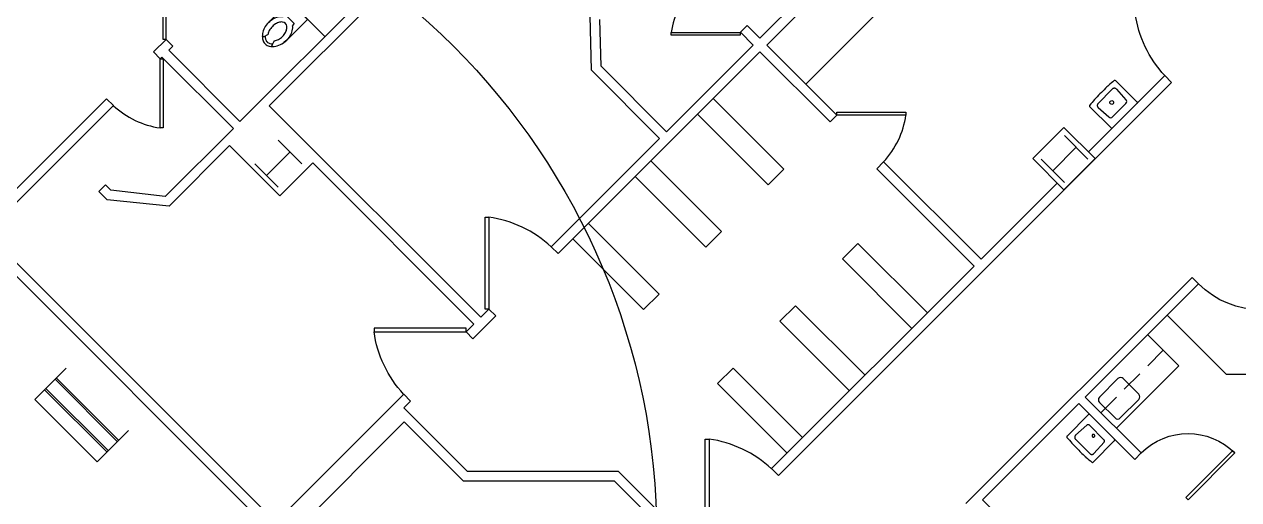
# Model space of a CAD drawing. Header units: inches. Extents: x -59 to 5682, y -269 to 4477.
# Drawn here: x 1556 to 2217, y 840 to 1099 of the extents above; entities that cross this region are included whole.
import ezdxf

# ---------------------------------------------------------------- set-up
doc = ezdxf.new("R2010")
doc.units = ezdxf.units.IN
doc.header["$LTSCALE"] = 96
doc.header["$MEASUREMENT"] = 0
doc.linetypes.add('HIDDEN2', pattern=[0.1875, 0.125, -0.0625])
doc.layers.get('0').update_dxf_attribs({"linetype": 'CONTINUOUS'})
for name, color, linetype in [('A-COLS', 5, 'CONTINUOUS'), ('A-DOOR', 2, 'CONTINUOUS'), ('A-FLOR-CASE', 3, 'CONTINUOUS'), ('A-FLOR-CASE-UPPR', 3, 'HIDDEN2'), ('A-FLOR-PFIX', 2, 'CONTINUOUS'), ('A-SHAFT', 1, 'CONTINUOUS'), ('A-WALL-FULL', 6, 'CONTINUOUS'), ('X-CLNG-TRAK', 5, 'CONTINUOUS')]:
    doc.layers.add(name, color=color, linetype=linetype)
doc.layers.add('Q-CASE', color=31, linetype='CONTINUOUS', lineweight=9)

# ---------------------------------------------------------------- blocks, each defined once
blk = doc.blocks.new('*U96')
for p, q in [((0, 0), (0, 0)), ((-48, 0), (-48, 0))]:
    blk.add_line(p, q)
blk.add_lwpolyline([(0, 0), (0, 48), (-1.75, 48), (-1.75, 0)], close=True)
blk.add_arc((0, 0), 48, 90, 180)
blk = doc.blocks.new('*U97')
for p, q in [((0, 0), (0, 0)), ((-36, 0), (-36, 0))]:
    blk.add_line(p, q)
blk.add_lwpolyline([(0, 0), (0, -36), (-1.75, -36), (-1.75, 0)], close=True)
blk.add_arc((0, 0), 36, 180, 270)
blk = doc.blocks.new('ador')
at = {"layer": 'A-DOOR'}
blk.add_lwpolyline([(7907.45, 2187.56), (7908.87, 2186.14), (7874.92, 2152.2), (7873.51, 2153.62)], close=True, dxfattribs=at)
blk.add_arc((7860.37, 2149.8), 60.6, 2.27057, 36.84846, dxfattribs=at)
blk = doc.blocks.new('0206.01-BAS-GRID$0$IBEAM')
for points in [[(-0.5, 0.5, 1), (-0.5, 0.5), (0.5, 0.5), (0.5, 0.5, 1)], [(0, -0.5, 1), (0, -0.5), (0, 0.5), (0, 0.5, 1)], [(-0.5, -0.5, 1), (-0.5, -0.5), (0.5, -0.5), (0.5, -0.5, 1)]]:
    blk.add_3dface(points)
blk = doc.blocks.new('P2477016')
for p, q in [((-3.603083, -23.831759), (-3.603083, -23.831759)), ((-2.504894, -21.068753), (-2.504894, -21.068753))]:
    blk.add_line(p, q)
for points in [[(-6.93083, -16.399601, -0.022673), (-7, -14.875), (-7, 0), (-3.020761, 0), (0, 0), (3.020761, 0), (7, 0), (7, -14.875)], [(-6.937926, -16.211212, -0.074934), (-6.387938, -12.562014, -0.085426), (-4.920528, -9.670474, -0.066386), (-3.550098, -8.264603), (-3.550098, -6.711212), (3.449902, -6.711212), (3.449902, -8.264603, -0.066386), (4.820333, -9.670474, -0.085426), (6.287743, -12.562014, -0.111314), (6.709134, -17.991061)], [(3.991504, -23.722377, -0.562484), (3.158962, -23.529526), (2.424162, -21.300368, -0.238976), (2.492058, -20.853364, 0.08035), (3.421006, -18.976205, 0.074934), (3.837731, -16.211212, 0.074934), (3.421006, -13.446218, 0.085426), (2.414145, -11.462194, 0.066386), (1.597345, -10.624271, 0.330534), (-1.69754, -10.624271, 0.066386), (-2.51434, -11.462194, 0.085426), (-3.521201, -13.446218, 0.074934), (-3.937926, -16.211212, 0.074934), (-3.521201, -18.976205, 0.08035), (-2.592253, -20.853364, -0.238976), (-2.524357, -21.300368), (-3.250575, -23.503493, -0.549653), (-4.069149, -23.710095)], [(0, -25.75, 0.143932), (2.498761, -25.015482, 0.107177), (4.949747, -22.564786, 0.077997), (6.431696, -19.212481, 0.065232), (7, -14.875)], [(-4.023967, -23.748064, 0.06085), (-2.498761, -25.015482, 0.143932), (0, -25.75)], [(-2.976493, -22.67201, 0.063273), (-1.687041, -23.754089, 0.143932), (0, -24.25)], [(0, -24.25, 0.143932), (1.687041, -23.754089, 0.059203), (2.902316, -22.750942)]]:
    blk.add_lwpolyline(points, format="xyb")
for centre, radius, start, end in [((5.443363, -16.211212), 12.38129, 180, 197.141641), ((2.746106, -17.043143), 9.558648, 197.141641, 216.672481), ((1.035634, -18.316811), 7.426057, 216.672481, 226.574161)]:
    blk.add_arc(centre, radius, start, end)
blk = doc.blocks.new('CASE_Countertop_Vanity_Sink-Round_HED - 24_ D 36_ H-3247592-LEVEL 01 OVERALL FLOOR PLAN CATH _1')
at = {"layer": 'Q-CASE'}
for p, q in [((-52.26, -0.75), (66.24, -0.75)), ((-52.26, -25), (66.24, -25))]:
    blk.add_line(p, q, dxfattribs=at)
for start, end in [(0, 124.25249), (296.09623, 360)]:
    blk.add_arc((-33.77, -11.13), 9.53, start, end, dxfattribs=at)
blk = doc.blocks.new('Bench-Locker Room_rfa- casework - 60_ x 18_ x 18_-V100-LEVEL 01 OVERALL FLOOR PLAN CATH _1')
at = {"layer": 'Q-CASE'}
for p, q in [((-30.11, 4.89), (-30.11, -19.11)), ((17.89, -19.11), (17.89, 4.89)), ((-30.11, -2.61), (17.89, -2.61)), ((-30.11, -3.61), (17.89, -3.61)), ((-30.11, -10.61), (17.89, -10.61)), ((-30.11, -11.61), (17.89, -11.61)), ((-30.11, -19.11), (17.89, -19.11))]:
    blk.add_line(p, q, dxfattribs=at)

msp = doc.modelspace()

# ---------------------------------------------------------------- linework, layer by layer
at = {"layer": 'A-FLOR-CASE'}
for p, q in [((2023.91, 1108.83), (1981.48, 1066.41)), ((2167.39, 930.07), (2184.36, 913.1)), ((2184.36, 913.1), (2150.42, 879.16))]:
    msp.add_line(p, q, dxfattribs=at)
at = {"layer": 'A-FLOR-CASE-UPPR'}
msp.add_line((2175.88, 921.59), (2141.94, 887.64), dxfattribs=at)
at = {"layer": 'A-FLOR-PFIX'}
for p, q in [((2148.48, 1063.99), (2140.17, 1055.62)), ((2149.89, 1068.37), (2161.63, 1056.71)), ((2150.38, 1063.71), (2155.57, 1057.94)), ((2147.65, 1042.43), (2135.8, 1054.18)), ((2140.46, 1053.73), (2146.26, 1048.57)), ((2161.63, 1056), (2148.02, 1042.39)), ((2155.52, 1055.88), (2148.32, 1048.63)), ((2123.52, 874.88), (2135.22, 886.58)), ((2135.93, 886.58), (2149.36, 873.15)), ((2128.18, 875.35), (2134.32, 880.85)), ((2135.69, 880.81), (2143.59, 872.91)), ((2128.12, 873.18), (2135.95, 865.34)), ((2149.36, 872.44), (2137.66, 860.74)), ((2138.13, 865.4), (2143.62, 871.54))]:
    msp.add_line(p, q, dxfattribs=at)
msp.add_lwpolyline([(2162.54, 897.69), (2154.06, 906.17, 0.414214), (2151.23, 906.17), (2141.13, 896.07, 0.414214), (2141.13, 893.24), (2149.61, 884.76, 0.414214), (2152.44, 884.76), (2162.54, 894.86, 0.414214)], format="xyb", close=True, dxfattribs=at)
msp.add_circle((2147.83, 1056.43), 1.04, dxfattribs=at)
for centre, radius, start, end in [((2358.35, 849.27), 303.21, 134.86684, 136.48937), ((2170.61, 1037.98), 37.02, 131.5372, 134.963), ((2232.86, 967.71), 130.9, 129.71551, 131.53725), ((2148.96, 1063.27), 0.86, 106.78263, 123.53307), ((2149.69, 1060.84), 3.41, 100.23812, 106.78249), ((2149.28, 1063.13), 1.08, 88.59053, 100.23812), ((2149.59, 1067.95), 0.578, 115.62625, 129.71538), ((2149.28, 1063.13), 1.08, 76.9432, 88.59079), ((2149.48, 1068.19), 0.312, 96.396, 115.62665), ((2149.53, 1067.73), 0.783, 87.44779, 96.39559), ((2148.75, 1060.86), 3.41, 70.39871, 76.94309), ((2149.53, 1067.73), 0.783, 78.50027, 87.44807), ((2149.62, 1068.19), 0.312, 59.26991, 78.50055), ((2149.49, 1067.96), 0.578, 45.18054, 59.26967), ((2149.6, 1063.26), 0.86, 53.64825, 70.39869), ((2149.06, 1062.52), 1.77, 42.00064, 53.64823), ((2236.98, 971.85), 130.9, 138.82387, 140.64561), ((2154.46, 1056.94), 1.5, 315.18056, 42.00073), ((2136.44, 1054.55), 0.783, 173.96553, 182.91333), ((2135.97, 1054.6), 0.312, 154.73447, 173.96511), ((2136.44, 1054.55), 0.783, 182.91305, 191.86085), ((2135.98, 1054.45), 0.312, 191.86056, 211.09121), ((2136.21, 1054.49), 0.578, 140.64574, 154.73487), ((2136.2, 1054.59), 0.578, 211.09145, 225.18058), ((2141.03, 1054.83), 1.08, 170.123, 181.77059), ((2141.03, 1054.83), 1.08, 181.77033, 193.41792), ((2143.33, 1054.43), 3.41, 163.57862, 170.123), ((2143.3, 1055.37), 3.41, 193.41803, 199.96241), ((2140.89, 1055.15), 0.86, 146.82805, 163.57849), ((2140.91, 1054.5), 0.86, 199.96243, 216.71287), ((2141.64, 1055.05), 1.77, 216.71289, 228.36048), ((2161.23, 1056.3), 0.574, 30.18042, 45.18032), ((2161.23, 1056.4), 0.574, 315.1808, 330.18069), ((2161.45, 1056.43), 0.321, 10.07699, 30.181), ((2161.45, 1056.28), 0.321, 330.18011, 350.28413), ((2161.02, 1056.35), 0.753, 0.18073, 10.07689), ((2161.02, 1056.35), 0.753, 350.28423, 0.18039), ((2147.26, 1049.69), 1.5, 228.36039, 315.18056), ((2147.81, 1042.71), 0.321, 240.18011, 260.28413), ((2147.89, 1043.13), 0.753, 260.28423, 270.18039), ((2147.89, 1043.13), 0.753, 270.18073, 280.07689), ((2135.63, 886.18), 0.574, 119.99986, 134.99976), ((2135.5, 886.4), 0.321, 99.89643, 120.00044), ((2135.57, 885.97), 0.753, 90.00017, 99.89633), ((2135.57, 885.97), 0.753, 80.10367, 89.99983), ((2135.65, 886.4), 0.321, 59.99956, 80.10357), ((2135.52, 886.18), 0.574, 45.00024, 60.00014), ((2135.09, 879.99), 1.15, 117.35009, 131.82002), ((2134.85, 880.45), 0.631, 97.75152, 117.35033), ((2134.97, 879.55), 1.54, 88.41005, 97.75119), ((2134.97, 879.55), 1.54, 79.06883, 88.40997), ((2135.14, 880.44), 0.631, 59.47026, 79.06906), ((2134.88, 879.99), 1.15, 44.99995, 59.46988), ((2124.16, 874.52), 0.783, 168.31971, 177.26751), ((2124.16, 874.52), 0.783, 177.26723, 186.21503), ((2123.69, 874.47), 0.312, 186.21544, 205.44609), ((2123.7, 874.61), 0.312, 149.08935, 168.32), ((2123.93, 874.58), 0.578, 205.44569, 219.53482), ((2123.93, 874.47), 0.578, 134.99998, 149.08911), ((2224.44, 957.54), 130.9, 219.53495, 221.35669), ((2128.76, 874.25), 1.08, 166.76264, 178.41023), ((2128.76, 874.25), 1.08, 178.40997, 190.05756), ((2131.05, 874.66), 3.41, 190.05756, 196.60194), ((2131.03, 873.72), 3.41, 160.21815, 166.76253), ((2128.61, 873.93), 0.86, 196.60207, 213.35251), ((2128.63, 874.58), 0.86, 143.46769, 160.21813), ((2129.37, 874.43), 1.77, 213.35251, 225.0001), ((2129.36, 874.03), 1.77, 131.82008, 143.46767), ((2137.87, 875.09), 0.75, 165.00002, 175.00003), ((2137.87, 875.09), 0.75, 174.99999, 185.00001), ((2137.87, 875.09), 0.75, 184.99997, 194.99998), ((2137.87, 875.09), 0.75, 154.99981, 164.99982), ((2137.87, 875.09), 0.75, 195.00018, 205.00019), ((2137.87, 875.09), 0.75, 145.00027, 155.00028), ((2137.87, 875.09), 0.75, 204.99972, 214.99973), ((2137.87, 875.09), 0.75, 134.99992, 144.99993), ((2137.87, 875.09), 0.75, 215.00007, 225.00008), ((2137.87, 875.09), 0.75, 125.00007, 135.00008), ((2137.87, 875.09), 0.75, 224.99992, 234.99993), ((2137.87, 875.09), 0.75, 114.99972, 124.99973), ((2137.87, 875.09), 0.75, 235.00027, 245.00028), ((2137.87, 875.09), 0.75, 105.00018, 115.00019), ((2137.87, 875.09), 0.75, 244.99981, 254.99982), ((2137.87, 875.09), 0.75, 94.99997, 104.99998), ((2137.87, 875.09), 0.75, 255.00002, 265.00003), ((2137.87, 875.09), 0.75, 84.99999, 95.00001), ((2137.87, 875.09), 0.75, 264.99999, 275.00001), ((2137.87, 875.09), 0.75, 75.00002, 85.00003), ((2137.87, 875.09), 0.75, 274.99997, 284.99998), ((2137.87, 875.09), 0.75, 64.99981, 74.99982), ((2137.87, 875.09), 0.75, 285.00018, 295.00019), ((2137.87, 875.09), 0.75, 55.00027, 65.00028), ((2137.87, 875.09), 0.75, 294.99972, 304.99973), ((2137.87, 875.09), 0.75, 44.99992, 54.99993), ((2137.87, 875.09), 0.75, 305.00007, 315.00008), ((2137.87, 875.09), 0.75, 35.00007, 45.00008), ((2137.87, 875.09), 0.75, 314.99992, 324.99993), ((2137.87, 875.09), 0.75, 24.99972, 34.99973), ((2137.87, 875.09), 0.75, 325.00027, 335.00028), ((2137.87, 875.09), 0.75, 15.00018, 25.00019), ((2137.87, 875.09), 0.75, 334.99981, 344.99982), ((2137.87, 875.09), 0.75, 4.99997, 14.99998), ((2137.87, 875.09), 0.75, 345.00002, 355.00003), ((2137.87, 875.09), 0.75, 354.99999, 5.00001), ((2142.77, 872.1), 1.15, 30.53012, 45.00005), ((2143.22, 872.36), 0.631, 10.93094, 30.52974), ((2142.33, 872.19), 1.54, 1.59003, 10.93117), ((2142.33, 872.19), 1.54, 352.24881, 1.58995), ((2148.96, 872.74), 0.574, 29.99986, 44.99976), ((2148.96, 872.85), 0.574, 315.00024, 330.00014), ((2149.18, 872.87), 0.321, 9.89643, 30.00044), ((2149.18, 872.72), 0.321, 329.99956, 350.10357), ((2148.75, 872.79), 0.753, 0.00017, 9.89633), ((2148.75, 872.79), 0.753, 350.10367, 359.99983), ((2153.98, 895.51), 37.02, 221.35664, 224.78244), ((2723.58, 1460.8), 839.53, 224.78246, 224.99996), ((2723.58, 1460.8), 839.53, 225.00004, 225.21754), ((2136.81, 866.58), 1.77, 306.53233, 318.17992), ((2142.77, 872.31), 1.15, 318.17998, 332.64991), ((2143.23, 872.07), 0.631, 332.64967, 352.24848), ((2158.29, 891.2), 37.02, 225.21756, 228.64336), ((2220.31, 961.66), 130.9, 228.64331, 230.46505), ((2137.21, 866.6), 1.77, 224.9999, 236.64749), ((2136.71, 865.83), 0.86, 236.64749, 253.39793), ((2137.43, 868.27), 3.41, 253.39806, 259.94244), ((2137.03, 865.98), 1.08, 259.94244, 271.59003), ((2137.36, 861.16), 0.578, 230.46518, 244.55431), ((2137.03, 865.98), 1.08, 271.58977, 283.23736), ((2137.24, 860.91), 0.312, 244.55391, 263.78456), ((2137.29, 861.38), 0.783, 263.78497, 272.73277), ((2136.49, 868.25), 3.41, 283.23747, 289.78185), ((2137.29, 861.38), 0.783, 272.73249, 281.68029), ((2137.39, 860.92), 0.312, 281.68, 300.91065), ((2137.25, 861.15), 0.578, 300.91089, 315.00002), ((2137.36, 865.85), 0.86, 289.78187, 306.53231)]:
    msp.add_arc(centre, radius, start, end, dxfattribs=at)
at = {"layer": 'A-SHAFT'}
msp.add_circle((1522.44, 819.85), 377.96, dxfattribs=at)
at = {"layer": 'A-WALL-FULL'}
for p, q in [((1689.54, 1054.66), (1837.68, 1202.8)), ((2060.4, 1195.35), (1956.46, 1091.43)), ((2064.11, 1191.64), (1960.18, 1087.72)), ((1673.63, 1046.18), (1776.51, 1149.06)), ((1681.01, 1130.99), (1719.74, 1092.29)), ((1864.9, 1073.98), (1864.13, 1103.7)), ((1870.09, 1076.15), (1869.44, 1101.59)), ((1949.54, 1098.36), (1945.82, 1094.64)), ((1949.54, 1098.36), (1956.46, 1091.43)), ((1626.53, 1083.93), (1633.4, 1090.81)), ((1637.12, 1087.09), (1633.4, 1090.81)), ((1945.82, 1094.64), (1952.75, 1087.72)), ((1626.53, 1083.93), (1630.24, 1080.22)), ((1634.91, 1084.89), (1637.12, 1087.09)), ((1634.91, 1084.89), (1673.63, 1046.18)), ((1956.46, 1084), (1846.69, 974.22)), ((1952.75, 1087.72), (1905.59, 1040.55)), ((1956.46, 1084), (1994.59, 1045.88)), ((1960.18, 1087.72), (1998.3, 1049.59)), ((1630.24, 1080.22), (1631.2, 1081.17)), ((1631.2, 1081.17), (1670.05, 1042.33)), ((1901.88, 1036.84), (1864.9, 1073.98)), ((1905.59, 1040.55), (1870.09, 1076.15)), ((2176.69, 1071.06), (2135.16, 1029.53)), ((2180.4, 1067.35), (2176.69, 1071.06)), ((2180.4, 1067.35), (1966.52, 853.47)), ((1441.99, 899.4), (1601.07, 1058.48)), ((1601.07, 1058.48), (1604.78, 1054.76)), ((1931.01, 1058.55), (1969.46, 1020.1)), ((1445.71, 895.68), (1604.78, 1054.76)), ((1689.54, 1054.66), (1804.61, 939.58)), ((1922.52, 1050.06), (1960.97, 1011.61)), ((1994.59, 1045.88), (1998.3, 1049.59)), ((1670.05, 1042.33), (1632.96, 1005.31)), ((1667.92, 1033), (1635.12, 1000.11)), ((1901.88, 1036.84), (1842.97, 977.94)), ((1897.07, 1024.61), (1935.52, 986.16)), ((2020.04, 1020.42), (2023.76, 1024.14)), ((2023.76, 1024.14), (2076.75, 971.14)), ((1713.18, 1023.59), (1800.9, 935.86)), ((1960.97, 1011.61), (1969.46, 1020.1)), ((2020.04, 1020.42), (2073.04, 967.42)), ((1596.78, 1007.97), (1600.5, 1011.68)), ((1603.44, 1008.74), (1600.5, 1011.68)), ((1888.58, 1016.12), (1927.03, 977.67)), ((2118.18, 1012.56), (2076.75, 971.14)), ((1601.32, 1003.43), (1596.78, 1007.97)), ((1632.96, 1005.31), (1603.44, 1008.74)), ((1635.12, 1000.11), (1601.32, 1003.43)), ((1535.56, 985.54), (1693.07, 828.03)), ((1863.13, 990.66), (1901.57, 952.22)), ((1927.03, 977.67), (1935.52, 986.16)), ((1531.85, 981.83), (1730.68, 783.1)), ((1846.69, 974.22), (1842.97, 977.94)), ((1854.64, 982.18), (1893.09, 943.73)), ((2001.28, 971.31), (2009.76, 979.79)), ((2047.59, 941.97), (2009.76, 979.79)), ((2039.1, 933.48), (2001.28, 971.31)), ((2073.04, 967.42), (1962.81, 857.18)), ((2191.5, 961.25), (2068.4, 838.15)), ((2191.5, 961.25), (2195.04, 957.71)), ((1893.09, 943.73), (1901.57, 952.22)), ((2195.04, 957.71), (2133.45, 896.13)), ((1967.34, 937.37), (1975.82, 945.85)), ((2013.65, 908.03), (1975.82, 945.85)), ((1812.74, 940.28), (1800.37, 927.91)), ((1809.03, 944), (1804.61, 939.58)), ((1812.74, 940.28), (1809.03, 944)), ((1800.9, 935.86), (1796.66, 931.62)), ((1800.37, 927.91), (1796.66, 931.62)), ((2005.16, 899.54), (1967.34, 937.37)), ((1933.39, 903.43), (1941.88, 911.91)), ((1979.7, 874.09), (1941.88, 911.91)), ((1971.22, 865.6), (1933.39, 903.43)), ((1762.72, 897.68), (1693.07, 828.03)), ((1766.43, 893.97), (1762.72, 897.68)), ((1766.43, 893.97), (1762.72, 890.26)), ((2129.92, 892.59), (2077.59, 840.27)), ((2129.92, 892.59), (2160.32, 862.19)), ((2133.45, 896.13), (2163.86, 865.72)), ((1762.72, 890.26), (1797.21, 855.77)), ((1762.98, 882.57), (1700.76, 820.34)), ((1762.98, 882.57), (1795.03, 850.52)), ((2163.86, 865.72), (2160.32, 862.19)), ((1797.21, 855.77), (1879.37, 855.77)), ((1920.39, 814.76), (1879.37, 855.77)), ((1966.52, 853.47), (1962.81, 857.18)), ((1795.03, 850.52), (1877.2, 850.52)), ((1901.82, 825.89), (1877.2, 850.52)), ((2077.59, 840.27), (2135.57, 782.29))]:
    msp.add_line(p, q, dxfattribs=at)
msp.add_lwpolyline([(2121.8, 1008.95), (2104.83, 1025.92), (2121.8, 1042.89), (2138.77, 1025.92)], close=True, dxfattribs=at)
for points in [[(1695.25, 1005.66), (1667.92, 1033)], [(1713.18, 1023.59), (1695.25, 1005.66)]]:
    msp.add_lwpolyline(points, dxfattribs=at)
at = {"layer": 'X-CLNG-TRAK'}
for p, q in [((2210.34, 908.48), (2178.06, 940.73)), ((2241.77, 908.48), (2210.34, 908.48))]:
    msp.add_line(p, q, dxfattribs=at)

# ---------------------------------------------------------------- block references
at = {"layer": 'A-COLS', "xscale": 18.00000000000047, "yscale": 18.00000000000047, "zscale": 1e-06, "rotation": 135}
for p in [(2122.1, 1025.69), (1694.47, 1023.15)]:
    msp.add_blockref('0206.01-BAS-GRID$0$IBEAM', p, dxfattribs=at)
at = {"layer": 'A-DOOR'}
for p, xscale, yscale, zscale, rotation in [((-1533.51, -4458.14), 0.7826086956520908, 0.7826086956520908, 0.7826086956520908, 45.00011076627212), ((9609.15, 5327.51), -1.043478260869434, 1.043478260869961, 1.043478260869586, 44.99999999996467), ((7494.67, -2072.29), 0.7826086956525578, 0.7826086956525578, 0.7826086956525578, 135.0000000000471), ((4797.09, 6629.06), 0.7826086956520865, 0.7826086956520865, 0.7826086956520865, 224.9999619900748), ((-3550.59, 4216.48), 0.7826086956519146, 0.7826086956519146, 0.7826086956519146, 314.9999999999059), ((-2413.52, -6454.57), 1.043478260869434, 1.043478260869434, 1.043478260869434, 44.99999999996469), ((9199.88, 5145.76), -1.043478260869766, 1.043478260869961, 1.043478260869587, 44.93553947434389), ((-2293.68, -6575.33), 1.043478260869434, 1.043478260869434, 1.043478260869434, 44.99999999996469)]:
    msp.add_blockref('ador', p, dxfattribs=dict(at, xscale=xscale, yscale=yscale, zscale=zscale, rotation=rotation))
at = {"layer": 'A-DOOR', "xscale": -0.9999999999999998}
for name, p, rotation in [('*U96', (2228.98, 991.65), 225.0000000000276), ('*U97', (2189.31, 840.27), 135.0000000000484)]:
    msp.add_blockref(name, p, dxfattribs=dict(at, rotation=rotation))
at = {"layer": 'A-FLOR-PFIX', "rotation": 314.9999999999905}
msp.add_blockref('P2477016', (1705.49, 1106.54), dxfattribs=at)
at = {"layer": 'Q-CASE'}
for name, p, rotation in [('Bench-Locker Room_rfa- casework - 60_ x 18_ x 18_-V100-LEVEL 01 OVERALL FLOOR PLAN CATH _1', (1596.87, 887.05), 315), ('CASE_Countertop_Vanity_Sink-Round_HED - 24_ D 36_ H-3247592-LEVEL 01 OVERALL FLOOR PLAN CATH _1', (1508.67, 784.03), 135.0000000000004)]:
    msp.add_blockref(name, p, dxfattribs=dict(at, rotation=rotation))

doc.saveas('drawing.dxf')
